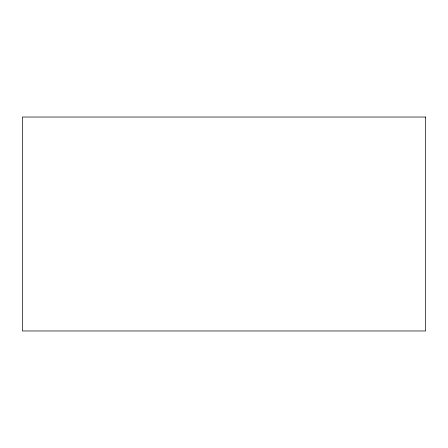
<?xml version="1.0" encoding="UTF-8"?>
<svg xmlns="http://www.w3.org/2000/svg" width="448" height="448" viewBox="0 0 448 448"><rect width="100%" height="100%" fill="white"/><g stroke="black" fill="none" stroke-linecap="round" stroke-linejoin="round"><path stroke-width="0.67" d="M425.6 117.029L22.4 117.029L22.4 330.971L425.6 330.971L425.6 117.029"/></g></svg>
